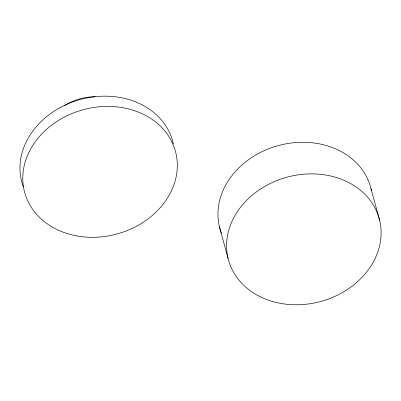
<?xml version="1.0" encoding="UTF-8"?>
<svg xmlns="http://www.w3.org/2000/svg" width="401" height="401" viewBox="0 0 401 401"><rect width="100%" height="100%" fill="white"/><g stroke="black" fill="none" stroke-linecap="round" stroke-linejoin="round"><path stroke-width="0.6" d="M370.97 188.635L379.612 220.229A78.14 64.396 -15.3 0 1 279.086 303.086A78.14 64.396 -15.3 0 1 252.851 194.66A78.14 64.396 -15.3 0 1 379.612 220.229M219.442 226.826L228.084 258.419M23.308 186.696A78.14 64.396 -15.3 0 1 79.343 99.749A78.14 64.396 -15.3 0 1 173.352 144.039M64.621 105.628A46.817 38.581 -15.3 0 1 95.202 96.786M221.397 233.156A78.14 64.396 -15.3 0 1 277.236 145.889A78.14 64.396 -15.3 0 1 371.366 190.4M76.932 235.933A78.14 64.396 -15.3 0 0 175.453 151.357A78.14 64.396 -15.3 0 0 47.759 128.275A78.14 64.396 -15.3 0 0 76.932 235.933"/></g></svg>
